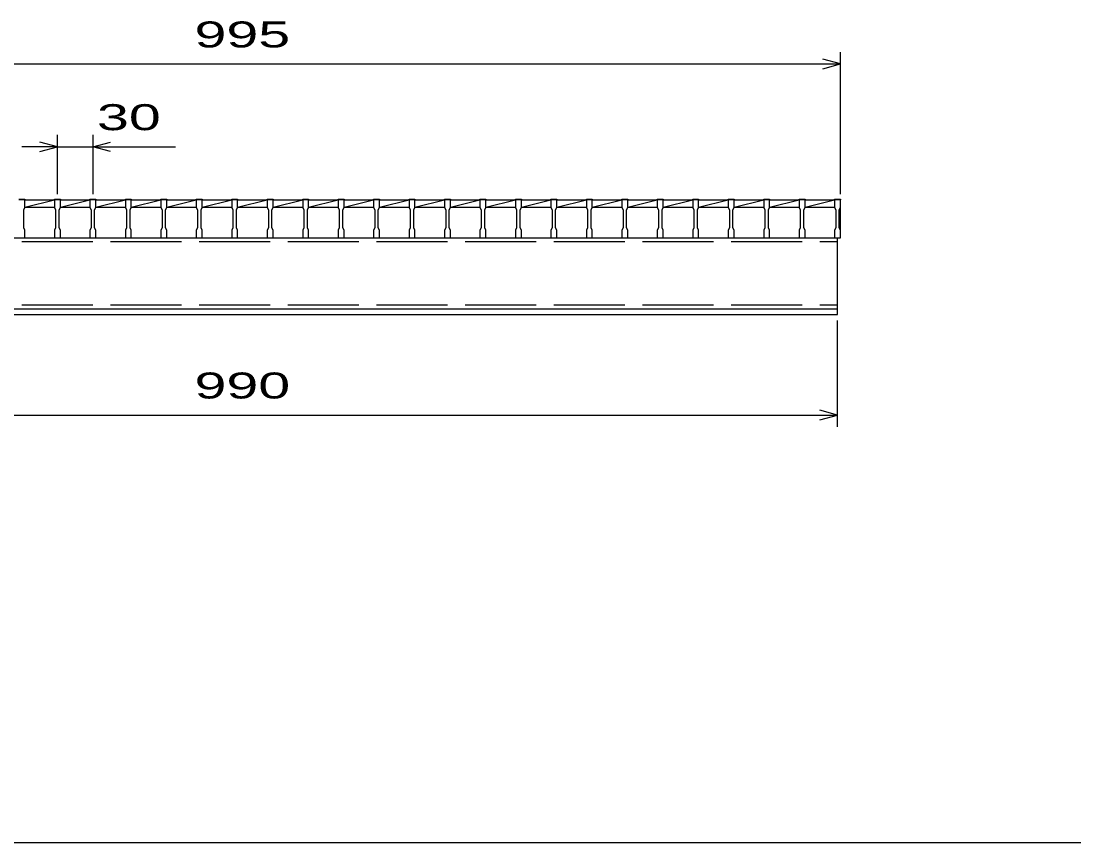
# Model space of a CAD drawing. Units: millimetres, scale not verified. Extents: x -1820 to 1731, y -1282 to 1054.
# Drawn here: x -1117 to -227, y -1146 to -451 of the extents above; entities that cross this region are included whole.
import ezdxf
from ezdxf.enums import TextEntityAlignment as Align

# ---------------------------------------------------------------- set-up
doc = ezdxf.new("R2010")
doc.units = ezdxf.units.MM
doc.header["$LTSCALE"] = 10
doc.linetypes.add('DASHED', pattern=[7.5, 6, -1.5])
for name, color, linetype, lineweight in [('0_2', 150, 'Continuous', 25), ('16', 3, 'Continuous', 25), ('22', 4, 'Continuous', 25)]:
    doc.layers.add(name, color=color, linetype=linetype, lineweight=lineweight)
doc.styles.add('ベクトル', font='')
doc.styles.get('ベクトル').set_extended_font_data('ベクトル')

msp = doc.modelspace()

# ---------------------------------------------------------------- linework, layer by layer
at = {"layer": '0_2'}
msp.add_line((1731, -1146.5), (-1729, -1146.5), dxfattribs=at)
at = {"layer": '16'}
for p, q in [((-1119, -601.8), (-1114, -601.8)), ((-1114, -602.5), (-1119, -602.5)), ((-1114, -601.8), (-1114, -602.5)), ((-1114, -609), (-1114, -602.5)), ((-1114, -602.5), (-1089, -602.5)), ((-1114, -608.5), (-1089, -602.5)), ((-1089, -602.5), (-1089, -601.8)), ((-1089, -601.8), (-1084, -601.8)), ((-1089, -602.5), (-1089, -609)), ((-1084, -602.5), (-1089, -602.5)), ((-1084, -601.8), (-1084, -602.5)), ((-1084, -609), (-1084, -602.5)), ((-1084, -602.5), (-1059, -602.5)), ((-1084, -608.5), (-1059, -602.5)), ((-1059, -602.5), (-1059, -601.8)), ((-1059, -601.8), (-1054, -601.8)), ((-1059, -602.5), (-1059, -609)), ((-1054, -602.5), (-1059, -602.5)), ((-1054, -601.8), (-1054, -602.5)), ((-1054, -609), (-1054, -602.5)), ((-1054, -602.5), (-1029, -602.5)), ((-1054, -608.5), (-1029, -602.5)), ((-1029, -602.5), (-1029, -601.8)), ((-1029, -601.8), (-1024, -601.8)), ((-1029, -602.5), (-1029, -609)), ((-1024, -602.5), (-1029, -602.5)), ((-1024, -601.8), (-1024, -602.5)), ((-1024, -609), (-1024, -602.5)), ((-1024, -602.5), (-999, -602.5)), ((-1024, -608.5), (-999, -602.5)), ((-999, -602.5), (-999, -601.8)), ((-999, -601.8), (-994, -601.8)), ((-999, -602.5), (-999, -609)), ((-994, -602.5), (-999, -602.5)), ((-994, -601.8), (-994, -602.5)), ((-994, -609), (-994, -602.5)), ((-994, -602.5), (-969, -602.5)), ((-994, -608.5), (-969, -602.5)), ((-969, -602.5), (-969, -601.8)), ((-969, -601.8), (-964, -601.8)), ((-969, -602.5), (-969, -609)), ((-964, -602.5), (-969, -602.5)), ((-964, -601.8), (-964, -602.5)), ((-964, -609), (-964, -602.5)), ((-964, -602.5), (-939, -602.5)), ((-964, -608.5), (-939, -602.5)), ((-939, -602.5), (-939, -601.8)), ((-939, -601.8), (-934, -601.8)), ((-939, -602.5), (-939, -609)), ((-934, -602.5), (-939, -602.5)), ((-934, -601.8), (-934, -602.5)), ((-934, -609), (-934, -602.5)), ((-934, -602.5), (-909, -602.5)), ((-934, -608.5), (-909, -602.5)), ((-909, -602.5), (-909, -601.8)), ((-909, -601.8), (-904, -601.8)), ((-909, -602.5), (-909, -609)), ((-904, -602.5), (-909, -602.5)), ((-904, -601.8), (-904, -602.5)), ((-904, -609), (-904, -602.5)), ((-904, -602.5), (-879, -602.5)), ((-904, -608.5), (-879, -602.5)), ((-879, -602.5), (-879, -601.8)), ((-879, -601.8), (-874, -601.8)), ((-879, -602.5), (-879, -609)), ((-874, -602.5), (-879, -602.5)), ((-874, -601.8), (-874, -602.5)), ((-874, -609), (-874, -602.5)), ((-874, -602.5), (-849, -602.5)), ((-874, -608.5), (-849, -602.5)), ((-849, -602.5), (-849, -601.8)), ((-849, -601.8), (-844, -601.8)), ((-849, -602.5), (-849, -609)), ((-844, -602.5), (-849, -602.5)), ((-844, -601.8), (-844, -602.5)), ((-844, -609), (-844, -602.5)), ((-844, -602.5), (-819, -602.5)), ((-844, -608.5), (-819, -602.5)), ((-819, -602.5), (-819, -601.8)), ((-819, -601.8), (-814, -601.8)), ((-819, -602.5), (-819, -609)), ((-814, -602.5), (-819, -602.5)), ((-814, -601.8), (-814, -602.5)), ((-814, -609), (-814, -602.5)), ((-814, -602.5), (-789, -602.5)), ((-814, -608.5), (-789, -602.5)), ((-789, -602.5), (-789, -601.8)), ((-789, -601.8), (-784, -601.8)), ((-789, -602.5), (-789, -609)), ((-784, -602.5), (-789, -602.5)), ((-784, -601.8), (-784, -602.5)), ((-784, -609), (-784, -602.5)), ((-784, -602.5), (-759, -602.5)), ((-784, -608.5), (-759, -602.5)), ((-759, -602.5), (-759, -601.8)), ((-759, -601.8), (-754, -601.8)), ((-759, -602.5), (-759, -609)), ((-754, -602.5), (-759, -602.5)), ((-754, -601.8), (-754, -602.5)), ((-754, -609), (-754, -602.5)), ((-754, -602.5), (-729, -602.5)), ((-754, -608.5), (-729, -602.5)), ((-729, -602.5), (-729, -601.8)), ((-729, -601.8), (-724, -601.8)), ((-729, -602.5), (-729, -609)), ((-724, -602.5), (-729, -602.5)), ((-724, -601.8), (-724, -602.5)), ((-724, -609), (-724, -602.5)), ((-724, -602.5), (-699, -602.5)), ((-724, -608.5), (-699, -602.5)), ((-699, -602.5), (-699, -601.8)), ((-699, -601.8), (-694, -601.8)), ((-699, -602.5), (-699, -609)), ((-694, -602.5), (-699, -602.5)), ((-694, -601.8), (-694, -602.5)), ((-694, -609), (-694, -602.5)), ((-694, -602.5), (-669, -602.5)), ((-694, -608.5), (-669, -602.5)), ((-669, -602.5), (-669, -601.8)), ((-669, -601.8), (-664, -601.8)), ((-669, -602.5), (-669, -609)), ((-664, -602.5), (-669, -602.5)), ((-664, -601.8), (-664, -602.5)), ((-664, -609), (-664, -602.5)), ((-664, -602.5), (-639, -602.5)), ((-664, -608.5), (-639, -602.5)), ((-639, -602.5), (-639, -601.8)), ((-639, -601.8), (-634, -601.8)), ((-639, -602.5), (-639, -609)), ((-634, -602.5), (-639, -602.5)), ((-634, -601.8), (-634, -602.5)), ((-634, -609), (-634, -602.5)), ((-634, -602.5), (-609, -602.5)), ((-634, -608.5), (-609, -602.5)), ((-609, -602.5), (-609, -601.8)), ((-609, -601.8), (-604, -601.8)), ((-609, -602.5), (-609, -609)), ((-604, -602.5), (-609, -602.5)), ((-604, -601.8), (-604, -602.5)), ((-604, -609), (-604, -602.5)), ((-604, -602.5), (-579, -602.5)), ((-604, -608.5), (-579, -602.5)), ((-579, -602.5), (-579, -601.8)), ((-579, -601.8), (-574, -601.8)), ((-579, -602.5), (-579, -609)), ((-574, -602.5), (-579, -602.5)), ((-574, -601.8), (-574, -602.5)), ((-574, -609), (-574, -602.5)), ((-574, -602.5), (-549, -602.5)), ((-574, -608.5), (-549, -602.5)), ((-549, -602.5), (-549, -601.8)), ((-549, -601.8), (-544, -601.8)), ((-549, -602.5), (-549, -609)), ((-544, -602.5), (-549, -602.5)), ((-544, -601.8), (-544, -602.5)), ((-544, -609), (-544, -602.5)), ((-544, -602.5), (-519, -602.5)), ((-544, -608.5), (-519, -602.5)), ((-519, -602.5), (-519, -601.8)), ((-519, -601.8), (-514, -601.8)), ((-519, -602.5), (-519, -609)), ((-514, -602.5), (-519, -602.5)), ((-514, -601.8), (-514, -602.5)), ((-514, -609), (-514, -602.5)), ((-514, -602.5), (-489, -602.5)), ((-514, -608.5), (-489, -602.5)), ((-489, -602.5), (-489, -601.8)), ((-489, -601.8), (-484, -601.8)), ((-489, -602.5), (-489, -609)), ((-484, -602.5), (-489, -602.5)), ((-484, -601.8), (-484, -602.5)), ((-484, -609), (-484, -602.5)), ((-484, -602.5), (-459, -602.5)), ((-484, -608.5), (-459, -602.5)), ((-459, -602.5), (-459, -601.8)), ((-459, -601.8), (-454, -601.8)), ((-459, -602.5), (-459, -609)), ((-454, -602.5), (-459, -602.5)), ((-454, -601.8), (-454, -602.5)), ((-454, -609), (-454, -602.5)), ((-454, -602.5), (-429, -602.5)), ((-454, -608.5), (-429, -602.5)), ((-429, -602.5), (-429, -601.8)), ((-429, -601.8), (-424, -601.8)), ((-429, -602.5), (-429, -609)), ((-424, -602.5), (-429, -602.5)), ((-424, -601.8), (-424, -602.5)), ((-424, -609), (-424, -602.5)), ((-424, -634.5), (-424, -602.5)), ((-1115, -611), (-1114, -609)), ((-1115, -626), (-1115, -611)), ((-1114, -608.5), (-1089, -608.5)), ((-1089, -609), (-1088, -611)), ((-1088, -611), (-1088, -626)), ((-1085, -611), (-1084, -609)), ((-1085, -626), (-1085, -611)), ((-1084, -608.5), (-1059, -608.5)), ((-1059, -609), (-1058, -611)), ((-1058, -611), (-1058, -626)), ((-1055, -611), (-1054, -609)), ((-1055, -626), (-1055, -611)), ((-1054, -608.5), (-1029, -608.5)), ((-1029, -609), (-1028, -611)), ((-1028, -611), (-1028, -626)), ((-1025, -611), (-1024, -609)), ((-1025, -626), (-1025, -611)), ((-1024, -608.5), (-999, -608.5)), ((-999, -609), (-998, -611)), ((-998, -611), (-998, -626)), ((-995, -611), (-994, -609)), ((-995, -626), (-995, -611)), ((-994, -608.5), (-969, -608.5)), ((-969, -609), (-968, -611)), ((-968, -611), (-968, -626)), ((-965, -611), (-964, -609)), ((-965, -626), (-965, -611)), ((-964, -608.5), (-939, -608.5)), ((-939, -609), (-938, -611)), ((-938, -611), (-938, -626)), ((-935, -611), (-934, -609)), ((-935, -626), (-935, -611)), ((-934, -608.5), (-909, -608.5)), ((-909, -609), (-908, -611)), ((-908, -611), (-908, -626)), ((-905, -611), (-904, -609)), ((-905, -626), (-905, -611)), ((-904, -608.5), (-879, -608.5)), ((-879, -609), (-878, -611)), ((-878, -611), (-878, -626)), ((-875, -611), (-874, -609)), ((-875, -626), (-875, -611)), ((-874, -608.5), (-849, -608.5)), ((-849, -609), (-848, -611)), ((-848, -611), (-848, -626)), ((-845, -611), (-844, -609)), ((-845, -626), (-845, -611)), ((-844, -608.5), (-819, -608.5)), ((-819, -609), (-818, -611)), ((-818, -611), (-818, -626)), ((-815, -611), (-814, -609)), ((-815, -626), (-815, -611)), ((-814, -608.5), (-789, -608.5)), ((-789, -609), (-788, -611)), ((-788, -611), (-788, -626)), ((-785, -611), (-784, -609)), ((-785, -626), (-785, -611)), ((-784, -608.5), (-759, -608.5)), ((-759, -609), (-758, -611)), ((-758, -611), (-758, -626)), ((-755, -611), (-754, -609)), ((-755, -626), (-755, -611)), ((-754, -608.5), (-729, -608.5)), ((-729, -609), (-728, -611)), ((-728, -611), (-728, -626)), ((-725, -611), (-724, -609)), ((-725, -626), (-725, -611)), ((-724, -608.5), (-699, -608.5)), ((-699, -609), (-698, -611)), ((-698, -611), (-698, -626)), ((-695, -611), (-694, -609)), ((-695, -626), (-695, -611)), ((-694, -608.5), (-669, -608.5)), ((-669, -609), (-668, -611)), ((-668, -611), (-668, -626)), ((-665, -611), (-664, -609)), ((-665, -626), (-665, -611)), ((-664, -608.5), (-639, -608.5)), ((-639, -609), (-638, -611)), ((-638, -611), (-638, -626)), ((-635, -611), (-634, -609)), ((-635, -626), (-635, -611)), ((-634, -608.5), (-609, -608.5)), ((-609, -609), (-608, -611)), ((-608, -611), (-608, -626)), ((-605, -611), (-604, -609)), ((-605, -626), (-605, -611)), ((-604, -608.5), (-579, -608.5)), ((-579, -609), (-578, -611)), ((-578, -611), (-578, -626)), ((-575, -611), (-574, -609)), ((-575, -626), (-575, -611)), ((-574, -608.5), (-549, -608.5)), ((-549, -609), (-548, -611)), ((-548, -611), (-548, -626)), ((-545, -611), (-544, -609)), ((-545, -626), (-545, -611)), ((-544, -608.5), (-519, -608.5)), ((-519, -609), (-518, -611)), ((-518, -611), (-518, -626)), ((-515, -611), (-514, -609)), ((-515, -626), (-515, -611)), ((-514, -608.5), (-489, -608.5)), ((-489, -609), (-488, -611)), ((-488, -611), (-488, -626)), ((-485, -611), (-484, -609)), ((-485, -626), (-485, -611)), ((-484, -608.5), (-459, -608.5)), ((-459, -609), (-458, -611)), ((-458, -611), (-458, -626)), ((-455, -611), (-454, -609)), ((-455, -626), (-455, -611)), ((-454, -608.5), (-429, -608.5)), ((-429, -609), (-428, -611)), ((-428, -611), (-428, -626)), ((-425, -611), (-424, -609)), ((-425, -626), (-425, -611)), ((-1114, -628), (-1115, -626)), ((-1114, -634.5), (-1114, -628)), ((-1088, -626), (-1089, -628)), ((-1089, -628), (-1089, -634.5)), ((-1084, -628), (-1085, -626)), ((-1084, -634.5), (-1084, -628)), ((-1058, -626), (-1059, -628)), ((-1059, -628), (-1059, -634.5)), ((-1054, -628), (-1055, -626)), ((-1054, -634.5), (-1054, -628)), ((-1028, -626), (-1029, -628)), ((-1029, -628), (-1029, -634.5)), ((-1024, -628), (-1025, -626)), ((-1024, -634.5), (-1024, -628)), ((-998, -626), (-999, -628)), ((-999, -628), (-999, -634.5)), ((-994, -628), (-995, -626)), ((-994, -634.5), (-994, -628)), ((-968, -626), (-969, -628)), ((-969, -628), (-969, -634.5)), ((-964, -628), (-965, -626)), ((-964, -634.5), (-964, -628)), ((-938, -626), (-939, -628)), ((-939, -628), (-939, -634.5)), ((-934, -628), (-935, -626)), ((-934, -634.5), (-934, -628)), ((-908, -626), (-909, -628)), ((-909, -628), (-909, -634.5)), ((-904, -628), (-905, -626)), ((-904, -634.5), (-904, -628)), ((-878, -626), (-879, -628)), ((-879, -628), (-879, -634.5)), ((-874, -628), (-875, -626)), ((-874, -634.5), (-874, -628)), ((-848, -626), (-849, -628)), ((-849, -628), (-849, -634.5)), ((-844, -628), (-845, -626)), ((-844, -634.5), (-844, -628)), ((-818, -626), (-819, -628)), ((-819, -628), (-819, -634.5)), ((-814, -628), (-815, -626)), ((-814, -634.5), (-814, -628)), ((-788, -626), (-789, -628)), ((-789, -628), (-789, -634.5)), ((-784, -628), (-785, -626)), ((-784, -634.5), (-784, -628)), ((-758, -626), (-759, -628)), ((-759, -628), (-759, -634.5)), ((-754, -628), (-755, -626)), ((-754, -634.5), (-754, -628)), ((-728, -626), (-729, -628)), ((-729, -628), (-729, -634.5)), ((-724, -628), (-725, -626)), ((-724, -634.5), (-724, -628)), ((-698, -626), (-699, -628)), ((-699, -628), (-699, -634.5)), ((-694, -628), (-695, -626)), ((-694, -634.5), (-694, -628)), ((-668, -626), (-669, -628)), ((-669, -628), (-669, -634.5)), ((-664, -628), (-665, -626)), ((-664, -634.5), (-664, -628)), ((-638, -626), (-639, -628)), ((-639, -628), (-639, -634.5)), ((-634, -628), (-635, -626)), ((-634, -634.5), (-634, -628)), ((-608, -626), (-609, -628)), ((-609, -628), (-609, -634.5)), ((-604, -628), (-605, -626)), ((-604, -634.5), (-604, -628)), ((-578, -626), (-579, -628)), ((-579, -628), (-579, -634.5)), ((-574, -628), (-575, -626)), ((-574, -634.5), (-574, -628)), ((-548, -626), (-549, -628)), ((-549, -628), (-549, -634.5)), ((-544, -628), (-545, -626)), ((-544, -634.5), (-544, -628)), ((-518, -626), (-519, -628)), ((-519, -628), (-519, -634.5)), ((-514, -628), (-515, -626)), ((-514, -634.5), (-514, -628)), ((-488, -626), (-489, -628)), ((-489, -628), (-489, -634.5)), ((-484, -628), (-485, -626)), ((-484, -634.5), (-484, -628)), ((-458, -626), (-459, -628)), ((-459, -628), (-459, -634.5)), ((-454, -628), (-455, -626)), ((-454, -634.5), (-454, -628)), ((-428, -626), (-429, -628)), ((-429, -628), (-429, -634.5)), ((-424, -628), (-425, -626)), ((-424, -634.5), (-424, -628)), ((-1416.5, -634.5), (-426.5, -634.5)), ((-1119, -634.5), (-1114, -634.5)), ((-1114, -634.5), (-1089, -634.5)), ((-1089, -634.5), (-1084, -634.5)), ((-1084, -634.5), (-1059, -634.5)), ((-1059, -634.5), (-1054, -634.5)), ((-1054, -634.5), (-1029, -634.5)), ((-1029, -634.5), (-1024, -634.5)), ((-1024, -634.5), (-999, -634.5)), ((-999, -634.5), (-994, -634.5)), ((-994, -634.5), (-969, -634.5)), ((-969, -634.5), (-964, -634.5)), ((-964, -634.5), (-939, -634.5)), ((-939, -634.5), (-934, -634.5)), ((-934, -634.5), (-909, -634.5)), ((-909, -634.5), (-904, -634.5)), ((-904, -634.5), (-879, -634.5)), ((-879, -634.5), (-874, -634.5)), ((-874, -634.5), (-849, -634.5)), ((-849, -634.5), (-844, -634.5)), ((-844, -634.5), (-819, -634.5)), ((-819, -634.5), (-814, -634.5)), ((-814, -634.5), (-789, -634.5)), ((-789, -634.5), (-784, -634.5)), ((-784, -634.5), (-759, -634.5)), ((-759, -634.5), (-754, -634.5)), ((-754, -634.5), (-729, -634.5)), ((-729, -634.5), (-724, -634.5)), ((-724, -634.5), (-699, -634.5)), ((-699, -634.5), (-694, -634.5)), ((-694, -634.5), (-669, -634.5)), ((-669, -634.5), (-664, -634.5)), ((-664, -634.5), (-639, -634.5)), ((-639, -634.5), (-634, -634.5)), ((-634, -634.5), (-609, -634.5)), ((-609, -634.5), (-604, -634.5)), ((-604, -634.5), (-579, -634.5)), ((-579, -634.5), (-574, -634.5)), ((-574, -634.5), (-549, -634.5)), ((-549, -634.5), (-544, -634.5)), ((-544, -634.5), (-519, -634.5)), ((-519, -634.5), (-514, -634.5)), ((-514, -634.5), (-489, -634.5)), ((-489, -634.5), (-484, -634.5)), ((-484, -634.5), (-459, -634.5)), ((-459, -634.5), (-454, -634.5)), ((-454, -634.5), (-429, -634.5)), ((-429, -634.5), (-424, -634.5)), ((-426.5, -694.5), (-426.5, -634.5)), ((-1416.5, -694.5), (-426.5, -694.5)), ((-1416.5, -694.5), (-426.5, -694.5)), ((-426.5, -699.5), (-426.5, -694.5)), ((-1416.5, -699.5), (-426.5, -699.5))]:
    msp.add_line(p, q, dxfattribs=at)
at = {"layer": '16', "linetype": 'DASHED'}
for p, q in [((-1416.5, -637.7), (-426.5, -637.7)), ((-1416.5, -691.3), (-426.5, -691.3))]:
    msp.add_line(p, q, dxfattribs=at)
at = {"layer": '22'}
for p, q in [((-424, -597.5), (-424, -477.5)), ((-1419, -487.5), (-424, -487.5)), ((-424, -487.5), (-439, -483.5)), ((-439, -491.5), (-424, -487.5)), ((-1086.5, -597.5), (-1086.5, -547.5)), ((-1056.5, -547.5), (-1056.5, -597.5)), ((-1086.5, -557.5), (-1116.5, -557.5)), ((-1086.5, -557.5), (-1101.5, -553.5)), ((-1101.5, -561.5), (-1086.5, -557.5)), ((-1086.5, -557.5), (-1056.5, -557.5)), ((-1056.5, -557.5), (-1041.5, -553.5)), ((-1041.5, -561.5), (-1056.5, -557.5)), ((-1056.5, -557.5), (-986.5, -557.5)), ((-426.5, -794.5), (-426.5, -704.5)), ((-426.5, -784.5), (-441.5, -780.5)), ((-1416.5, -784.5), (-426.5, -784.5)), ((-441.5, -788.5), (-426.5, -784.5))]:
    msp.add_line(p, q, dxfattribs=at)

# ---------------------------------------------------------------- texts
at = {"layer": '22', "color": 2, "style": 'ベクトル', "width": 1.65}
for s, p in [(' 995 ', (-984, -462.5)), (' 30 ', (-1066.5, -532.5)), (' 990 ', (-984, -759.5))]:
    msp.add_text(s, height=21.99, dxfattribs=at).set_placement(p, align=Align.MIDDLE_LEFT)

doc.saveas('drawing.dxf')
